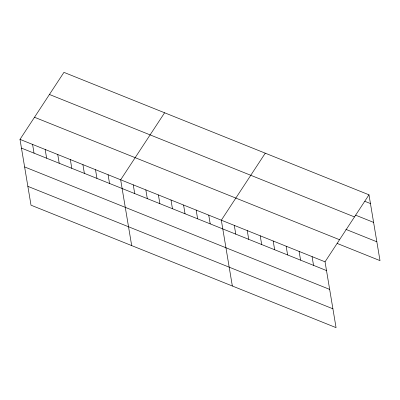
<?xml version="1.0" encoding="UTF-8"?>
<svg xmlns="http://www.w3.org/2000/svg" width="400" height="400" viewBox="0 0 400 400"><rect width="100%" height="100%" fill="white"/><g stroke="black" fill="none" stroke-linecap="round" stroke-linejoin="round"><path stroke-width="0.6" d="M368.985 194.815L325.045 261.825L336.06 327.635L31.015 205.185L20 139.375L63.94 72.365L368.985 194.815L380 260.625L337.16 243.43M164.605 112.775L120.665 179.785L131.68 245.59M265.27 153.185L221.33 220.19L232.34 286M364.81 201.29L370.45 203.55M355.565 215.145L373.6 222.385M49.44 94.475L354.485 216.93M345.845 229.345L376.85 241.79M34.5 117.26L339.545 239.715M20 139.375L325.045 261.825M21.46 148.105L326.505 270.56M24.615 166.94L329.66 289.395M27.86 186.35L332.905 308.8M312.08 256.62L313.54 265.355M299.115 251.42L300.58 260.15M286.15 246.215L287.615 254.95M273.185 241.01L274.65 249.745M260.225 235.805L261.685 244.54M247.26 230.6L248.72 239.335M234.295 225.395L235.755 234.13M208.745 215.14L210.21 223.875M196.165 210.09L197.625 218.825M183.58 205.04L185.04 213.775M170.995 199.99L172.46 208.72M158.415 194.935L159.875 203.67M145.83 189.885L147.295 198.62M133.25 184.835L134.71 193.57M108.08 174.73L109.545 183.465M95.5 169.68L96.96 178.415M82.915 164.63L84.375 173.365M70.33 159.58L71.795 168.31M57.75 154.525L59.21 163.26M45.165 149.475L46.63 158.21M32.585 144.425L34.045 153.16"/></g></svg>
